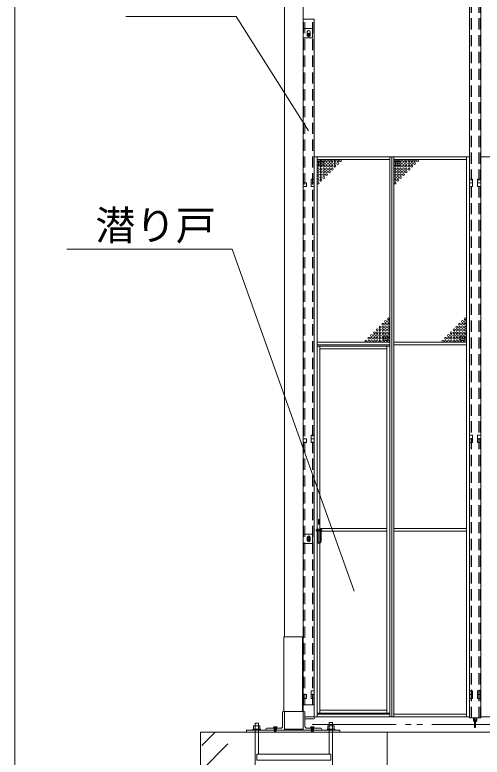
# Model space of a CAD drawing. Units: millimetres, scale not verified. Extents: x -12406 to 12406, y -8553 to 8553.
# Drawn here: x -12406 to -9903, y -5058 to -1079 of the extents above; entities that cross this region are included whole.
import ezdxf
from ezdxf.enums import TextEntityAlignment as Align

# ---------------------------------------------------------------- set-up
doc = ezdxf.new("R2010")
doc.units = ezdxf.units.MM
doc.header["$LTSCALE"] = 50
doc.header["$PDMODE"] = 32
doc.header["$PDSIZE"] = 25
doc.linetypes.add('DASHED1', pattern=[1.8, 1.2, -0.6])
doc.linetypes.add('DOUBLE_CHAIN2', pattern=[12.8, 9, -1, 0.6, -0.6, 0.6, -1])
for name, color, linetype, lineweight in [('0-0_0', 7, 'Continuous', 9), ('0-3_CYG-126', 7, 'Continuous', 9), ('0-9_TEXT', 7, 'Continuous', 9), ('0-A_ﾒッｼュﾊﾟﾈﾙ用ﾌﾞﾛッｸ', 7, 'Continuous', 9)]:
    doc.layers.add(name, color=color, linetype=linetype, lineweight=lineweight)
doc.styles.add('ＭＳ ゴシック', font='')
doc.styles.get('ＭＳ ゴシック').set_extended_font_data('MS Gothic')

msp = doc.modelspace()

# ---------------------------------------------------------------- linework, layer by layer
at = {"layer": '0-0_0'}
msp.add_line((-12406.14, 8553.31), (-12406.14, -8553.31), dxfattribs=at)
at = {"layer": '0-3_CYG-126'}
for p, q in [((-10962.19, -412.35), (-10962.19, -4412.35)), ((-9971.19, -4847.16), (-9971.19, -627.38)), ((-9911.19, -4847.16), (-9911.19, -627.38)), ((-10862.19, -4912.35), (-10862.19, -812.35)), ((-10862.18, -4777.17), (-10862.18, -1102.36)), ((-10802.19, -1102.36), (-10862.18, -1102.36)), ((-10802.19, -4777.35), (-10802.19, -1102.36)), ((-10812.19, -1152.35), (-10862.19, -1152.35)), ((-10812.19, -1152.35), (-10812.19, -1202.35)), ((-10839.69, -1169.35), (-10839.69, -1181.87)), ((-10824.69, -1169.35), (-10824.69, -1181.87)), ((-10862.19, -1202.35), (-10812.19, -1202.35)), ((-10802.49, -1839.37), (-10802.49, -4842.37)), ((-9971.49, -1839.37), (-10802.49, -1839.37)), ((-10787.49, -4842.37), (-10787.49, -1839.37)), ((-10397.99, -1854.37), (-10787.49, -1854.37)), ((-10397.99, -4842.37), (-10397.99, -1839.37)), ((-10386.99, -4842.37), (-10386.99, -1839.37)), ((-10375.99, -4842.37), (-10375.99, -1839.37)), ((-10375.99, -1854.37), (-9986.49, -1854.37)), ((-9986.49, -4842.37), (-9986.49, -1839.37)), ((-9971.49, -1839.37), (-9971.49, -4842.37)), ((-9910.89, -1839.37), (-9910.89, -4842.37)), ((-9079.89, -1839.37), (-9910.89, -1839.37)), ((-10802.49, -1959.37), (-10819.49, -1959.37)), ((-10819.49, -1979.37), (-10802.49, -1979.37)), ((-9971.49, -1959.37), (-9954.49, -1959.37)), ((-9954.49, -1979.37), (-9971.49, -1979.37)), ((-9910.89, -1959.37), (-9927.89, -1959.37)), ((-9927.89, -1979.37), (-9910.89, -1979.37)), ((-10397.99, -2833.37), (-10787.49, -2833.37)), ((-10397.99, -2848.37), (-10787.49, -2848.37)), ((-10398.39, -2854.01), (-10787.49, -2854.01)), ((-10772.3, -2854.01), (-10772.3, -3839.69)), ((-10413.58, -2854.01), (-10413.58, -4821.37)), ((-10398.39, -2854.01), (-10398.39, -4821.37)), ((-10375.99, -2833.37), (-9986.49, -2833.37)), ((-10375.99, -2848.37), (-9986.49, -2848.37)), ((-10413.58, -2869.01), (-10772.3, -2869.01)), ((-9971.49, -3330.87), (-9954.49, -3330.87)), ((-9954.49, -3330.87), (-9954.49, -3350.87)), ((-9954.49, -3350.87), (-9971.49, -3350.87)), ((-10786.47, -3844.76), (-10791.53, -3844.76)), ((-10781.4, -3839.69), (-10771.27, -3839.69)), ((-10771.27, -3844.76), (-10781.4, -3844.76)), ((-10413.58, -3831.59), (-10772.3, -3831.59)), ((-10772.3, -3844.76), (-10772.3, -3904.53)), ((-10766.2, -3839.69), (-10761.14, -3839.69)), ((-10413.58, -3846.59), (-10766.2, -3846.59)), ((-10375.99, -3831.59), (-9986.49, -3831.59)), ((-10375.99, -3846.59), (-9986.49, -3846.59)), ((-10812.19, -3862.35), (-10862.19, -3862.35)), ((-10839.69, -3879.35), (-10839.69, -3895.35)), ((-10824.69, -3879.35), (-10824.69, -3895.35)), ((-10812.19, -3862.35), (-10812.19, -3912.35)), ((-10862.19, -3912.35), (-10812.19, -3912.35)), ((-10772.3, -3910.14), (-10772.3, -4821.37)), ((-9954.49, -4702.37), (-9971.49, -4702.37)), ((-9971.49, -4722.37), (-9954.49, -4722.37)), ((-9954.49, -4722.37), (-9954.49, -4702.37)), ((-10865.39, -4812.35), (-10967.19, -4812.35)), ((-10865.39, -4812.36), (-10967.19, -4812.36)), ((-10962.19, -4912.35), (-10962.19, -4812.36)), ((-10862.19, -4812.36), (-10857.19, -4812.36)), ((-10802.19, -4777.35), (-10862.18, -4777.35)), ((-10413.58, -4806.37), (-10772.3, -4806.37)), ((-10972.18, -4817.36), (-10972.18, -4892.35)), ((-10852.19, -4817.36), (-10852.19, -4892.35)), ((-10852.19, -4842.35), (-10804.2, -4842.35)), ((-10804.2, -4852.35), (-10852.19, -4852.35)), ((-9971.49, -4842.37), (-10802.49, -4842.37)), ((-10398.39, -4821.37), (-10787.49, -4821.37)), ((-10397.99, -4827.37), (-10787.49, -4827.37)), ((-10375.99, -4827.37), (-9986.49, -4827.37)), ((-9971.19, -4847.38), (-9911.19, -4847.38)), ((-9949.69, -4847.38), (-9949.69, -4860.88)), ((-9944.69, -4847.38), (-9944.69, -4860.88)), ((-9937.69, -4847.38), (-9937.69, -4860.88)), ((-9932.69, -4847.38), (-9932.69, -4860.88)), ((-9079.89, -4842.37), (-9910.89, -4842.37)), ((-11127.88, -4892.51), (-11127.88, -4908.43)), ((-11096.04, -4890.52), (-11125.89, -4890.52)), ((-11119.92, -5444.66), (-11119.92, -4876.54)), ((-11117.93, -4874.55), (-11104, -4874.55)), ((-11102.01, -4876.54), (-11102.01, -5041.7)), ((-11094.05, -4908.43), (-11094.05, -4892.51)), ((-10729.9, -4892.51), (-10729.9, -4908.43)), ((-10698.07, -4890.52), (-10727.91, -4890.52)), ((-10721.94, -5041.7), (-10721.94, -4873.55)), ((-10719.94, -4871.55), (-10706.03, -4871.55)), ((-10704.03, -4873.55), (-10704.03, -5444.66)), ((-10696.08, -4908.43), (-10696.08, -4892.51)), ((-9943.69, -4861.88), (-9943.69, -4896.88)), ((-9938.69, -4861.88), (-9938.69, -4896.88)), ((-11412.19, -4923.98), (-11412.19, -5923.98)), ((-11409.44, -4924.3), (2285.47, -4924.3)), ((-11405.59, -4995.28), (-11333.66, -4923.36)), ((-10665.23, -4912.36), (-11164.69, -4912.36)), ((-11164.69, -4912.36), (-11164.69, -4923.85)), ((-11062.18, -4907.35), (-11062.18, -4912.35)), ((-10762.2, -4912.35), (-11062.18, -4912.35)), ((-10982.18, -4902.35), (-11057.18, -4902.35)), ((-11019.43, -4896.36), (-11019.43, -4900.35)), ((-11005.5, -4894.38), (-11017.44, -4894.38)), ((-11017.44, -4902.34), (-11017.44, -4912.28)), ((-11015.45, -4900.35), (-11015.45, -4894.38)), ((-11015.45, -4902.34), (-11007.49, -4902.34)), ((-11015.45, -4904.32), (-11007.49, -4902.34)), ((-11015.45, -4906.31), (-11007.49, -4904.32)), ((-11015.45, -4908.3), (-11007.49, -4906.31)), ((-11015.45, -4910.29), (-11007.49, -4908.3)), ((-11015.45, -4912.28), (-11007.49, -4910.29)), ((-11015.45, -4914.27), (-11007.49, -4912.28)), ((-11015.45, -4916.26), (-11007.49, -4914.27)), ((-11015.45, -4918.25), (-11007.49, -4916.26)), ((-11015.45, -4920.24), (-11007.49, -4918.25)), ((-11015.45, -4922.23), (-11007.49, -4920.24)), ((-11015.45, -4924.22), (-11007.49, -4922.23)), ((-11007.49, -4900.35), (-11007.49, -4894.38)), ((-11005.5, -4902.34), (-11005.5, -4912.28)), ((-11003.51, -4900.35), (-11003.51, -4896.36)), ((-10842.2, -4902.35), (-10767.2, -4902.35)), ((-10824.42, -4902.34), (-10800.55, -4902.34)), ((-10820.44, -4896.36), (-10820.44, -4900.35)), ((-10806.51, -4894.38), (-10818.45, -4894.38)), ((-10818.45, -4902.34), (-10818.45, -4912.28)), ((-10816.46, -4902.34), (-10808.5, -4902.34)), ((-10816.46, -4904.32), (-10808.5, -4902.34)), ((-10816.46, -4906.31), (-10808.5, -4904.32)), ((-10816.46, -4908.3), (-10808.5, -4906.31)), ((-10816.46, -4910.29), (-10808.5, -4908.3)), ((-10816.46, -4912.28), (-10808.5, -4910.29)), ((-10816.46, -4914.27), (-10808.5, -4912.28)), ((-10816.46, -4916.26), (-10808.5, -4914.27)), ((-10816.46, -4918.25), (-10808.5, -4916.26)), ((-10816.46, -4920.24), (-10808.5, -4918.25)), ((-10816.46, -4922.23), (-10808.5, -4920.24)), ((-10816.46, -4924.22), (-10808.5, -4922.23)), ((-10806.51, -4902.34), (-10806.51, -4912.28)), ((-10804.52, -4896.36), (-10804.52, -4900.35)), ((-10800.55, -4900.35), (-10800.55, -4902.34)), ((-10762.2, -4907.35), (-10762.2, -4912.35)), ((-10665.23, -4912.36), (-10665.23, -4923.85)), ((-10412.19, -4923.98), (-10412.19, -5923.98)), ((-11405.59, -5127.86), (-11264.58, -4986.86))]:
    msp.add_line(p, q, dxfattribs=at)
at = {"layer": '0-3_CYG-126', "linetype": 'DASHED1'}
for p, q in [((-9968.89, -4847.38), (-9968.89, -627.38)), ((-9961.19, -4847.38), (-9961.19, -627.38)), ((-9921.19, -4847.38), (-9921.19, -627.38)), ((-9913.49, -4847.38), (-9913.49, -627.38)), ((-10859.89, -4777.35), (-10859.89, -1102.36)), ((-10852.18, -4777.35), (-10852.18, -1102.36)), ((-10812.19, -4777.35), (-10812.19, -1102.36)), ((-10804.49, -4777.35), (-10804.49, -1102.36))]:
    msp.add_line(p, q, dxfattribs=at)
at = {"layer": '0-3_CYG-126', "linetype": 'DOUBLE_CHAIN2'}
for p, q in [((-10813.22, -4882.58), (1688.51, -4882.58)), ((-10962.19, -4907.85), (-10862.19, -4907.85))]:
    msp.add_line(p, q, dxfattribs=at)
at = {"layer": '0-3_CYG-126'}
for points in [[(-10840.69, -1192.25), (-10840.69, -1182.44), (-10832.19, -1177.53), (-10823.69, -1182.44), (-10823.69, -1192.25), (-10832.19, -1197.16)], [(-10775.32, -3783.98), (-10775.32, -3809.3), (-10780.39, -3809.3), (-10780.39, -3783.98)], [(-10840.69, -3892.12), (-10840.69, -3882.31), (-10832.19, -3877.4), (-10823.69, -3882.31), (-10823.69, -3892.12), (-10832.19, -3897.03)], [(-11131.86, -4908.43), (-11090.07, -4908.43), (-11090.07, -4912.41), (-11131.86, -4912.41)], [(-11023.41, -4902.34), (-10999.53, -4902.34), (-10999.53, -4900.35), (-11023.41, -4900.35)], [(-10733.88, -4908.43), (-10692.1, -4908.43), (-10692.1, -4912.41), (-10733.88, -4912.41)], [(-11110.97, -5073.54), (-10712.99, -5073.54), (-10712.99, -5041.7), (-11110.97, -5041.7)]]:
    msp.add_lwpolyline(points, close=True, dxfattribs=at)
for points in [[(-10862.18, -1999.37), (-10844.88, -1999.37), (-10844.88, -1979.37), (-10862.18, -1979.37)], [(-10802.19, -1999.37), (-10819.49, -1999.37), (-10819.49, -1959.37)], [(-9954.49, -1959.37), (-9954.49, -1999.37), (-9971.19, -1999.37)], [(-9927.89, -1959.37), (-9927.89, -1999.37), (-9911.19, -1999.37)], [(-10802.49, -3330.87), (-10819.49, -3330.87), (-10819.49, -3350.87), (-10802.49, -3350.87)], [(-9910.89, -3330.87), (-9927.89, -3330.87), (-9927.89, -3350.87), (-9910.89, -3350.87)], [(-10862.18, -3370.87), (-10844.88, -3370.87), (-10844.88, -3350.87), (-10862.18, -3350.87)], [(-10802.19, -3370.87), (-10819.49, -3370.87), (-10819.49, -3350.87)], [(-9971.19, -3370.87), (-9954.49, -3370.87), (-9954.49, -3350.87)], [(-9911.19, -3370.87), (-9927.89, -3370.87), (-9927.89, -3350.87)], [(-10791.53, -3844.76), (-10791.53, -3839.69), (-10786.47, -3839.69)], [(-10781.4, -3900.48), (-10781.4, -3834.63), (-10786.47, -3834.63), (-10786.47, -3900.48)], [(-10766.2, -3900.48), (-10766.2, -3834.63), (-10771.27, -3834.63), (-10771.27, -3900.48)], [(-10761.14, -3839.69), (-10761.14, -3844.76), (-10766.2, -3844.76)], [(-10865.39, -4812.35), (-10865.39, -4412.35), (-10965.39, -4412.35), (-10965.39, -4812.35)], [(-10862.18, -4742.37), (-10844.88, -4742.37), (-10844.88, -4722.38), (-10862.18, -4722.38)], [(-10802.49, -4722.37), (-10819.49, -4722.37), (-10819.49, -4702.37), (-10802.49, -4702.37)], [(-10802.19, -4742.37), (-10819.49, -4742.37), (-10819.49, -4722.38)], [(-9971.19, -4742.37), (-9954.49, -4742.37), (-9954.49, -4722.38)], [(-9910.89, -4722.37), (-9927.89, -4722.37), (-9927.89, -4702.37), (-9910.89, -4702.37)], [(-9911.19, -4742.37), (-9927.89, -4742.37), (-9927.89, -4722.38)], [(-11007.49, -4900.35), (-11007.49, -4924.22), (-11015.45, -4924.22), (-11015.45, -4900.35)], [(-10800.55, -4900.35), (-10824.42, -4900.35), (-10824.42, -4902.34)], [(-10808.5, -4894.38), (-10808.5, -4924.22), (-10816.46, -4924.22), (-10816.46, -4894.38)]]:
    msp.add_lwpolyline(points, dxfattribs=at)
for centre, radius in [((-10832.19, -1187.35), 8.5), ((-10832.19, -1187.35), 5), ((-10832.19, -1187.35), 5), ((-10832.19, -1187.35), 4.19), ((-10832.19, -3887.21), 8.5), ((-10832.19, -3887.21), 5), ((-10832.19, -3887.21), 5), ((-10832.19, -3887.21), 4.19)]:
    msp.add_circle(centre, radius, dxfattribs=at)
for centre, radius, start, end in [((-10832.19, -1169.35), 7.5, 0, 180), ((-10832.19, -3879.35), 7.5, 0, 180), ((-10832.19, -3895.35), 7.5, 180, 0), ((-10776.34, -3900.48), 10.13, 180, 0), ((-10776.34, -3900.48), 5.07, 180, 0), ((-10967.19, -4817.36), 5, 90, 180), ((-10857.19, -4817.36), 5, 0, 90), ((-10804.2, -4847.36), 5, 270, 90), ((-11125.89, -4892.51), 1.99, 90, 180), ((-11117.93, -4876.54), 1.99, 90, 180), ((-11104, -4876.54), 1.99, 0, 90), ((-11096.04, -4892.51), 1.99, 0, 90), ((-10982.18, -4892.35), 10, 270, 0), ((-10842.2, -4892.35), 10, 180, 270), ((-10727.91, -4892.51), 1.99, 90, 180), ((-10719.94, -4873.55), 2, 90, 180), ((-10706.03, -4873.55), 2, 0, 90), ((-10698.07, -4892.51), 1.99, 0, 90), ((-9941.19, -4860.88), 8.5, 180, 252.895), ((-9941.19, -4860.88), 3.5, 180, 224.415), ((-9941.19, -4861.88), 2.5, 0, 180), ((-9941.19, -4860.88), 8.5, 287.105, 0), ((-9941.19, -4860.88), 3.5, 315.585, 0), ((-11057.18, -4907.35), 5, 90, 180), ((-11017.44, -4896.36), 1.99, 90, 180), ((-11005.5, -4896.36), 1.99, 0, 90), ((-10818.45, -4896.36), 1.99, 90, 180), ((-10806.51, -4896.36), 1.99, 0, 90), ((-10767.2, -4907.35), 5, 0, 90), ((-9941.19, -4896.88), 2.5, 180, 0)]:
    msp.add_arc(centre, radius, start, end, dxfattribs=at)
at = {"layer": '0-3_CYG-126', "linetype": 'DOUBLE_CHAIN2'}
for centre in [(-11017.44, -4896.36), (-10818.45, -4896.36)]:
    msp.add_arc(centre, 1.99, 90, 180, dxfattribs=at)
at = {"layer": '0-9_TEXT'}
for p in [(-12127.64, -2335.17), (-10588.87, -4167.26)]:
    msp.add_line(p, (-11242.24, -2335.17), dxfattribs=at)
msp.add_lwpolyline([(-11812.44, -1086.83), (-11220.83, -1086.83), (-10833.05, -1699.91)], dxfattribs=at)
at = {"layer": '0-A_ﾒッｼュﾊﾟﾈﾙ用ﾌﾞﾛッｸ'}
for centre in [(-10781.49, -1860.37), (-10766.49, -1860.37), (-10751.49, -1860.37), (-10736.49, -1860.37), (-10721.49, -1860.37), (-10706.49, -1860.37), (-10691.49, -1860.37), (-10676.49, -1860.37), (-10661.49, -1860.37), (-10369.99, -1860.37), (-10354.99, -1860.37), (-10339.99, -1860.37), (-10324.99, -1860.37), (-10309.99, -1860.37), (-10294.99, -1860.37), (-10279.99, -1860.37), (-10264.99, -1860.37), (-10249.99, -1860.37), (-10781.49, -1875.37), (-10781.49, -1890.37), (-10781.49, -1905.37), (-10766.49, -1875.37), (-10766.49, -1890.37), (-10766.49, -1905.37), (-10751.49, -1875.37), (-10751.49, -1890.37), (-10751.49, -1905.37), (-10736.49, -1875.37), (-10736.49, -1890.37), (-10736.49, -1905.37), (-10721.49, -1875.37), (-10721.49, -1890.37), (-10721.49, -1905.37), (-10706.49, -1875.37), (-10706.49, -1890.37), (-10706.49, -1905.37), (-10691.49, -1875.37), (-10691.49, -1890.37), (-10676.49, -1875.37), (-10369.99, -1875.37), (-10369.99, -1890.37), (-10369.99, -1905.37), (-10354.99, -1875.37), (-10354.99, -1890.37), (-10354.99, -1905.37), (-10339.99, -1875.37), (-10339.99, -1890.37), (-10339.99, -1905.37), (-10324.99, -1875.37), (-10324.99, -1890.37), (-10324.99, -1905.37), (-10309.99, -1875.37), (-10309.99, -1890.37), (-10309.99, -1905.37), (-10294.99, -1875.37), (-10294.99, -1890.37), (-10294.99, -1905.37), (-10279.99, -1875.37), (-10279.99, -1890.37), (-10264.99, -1875.37), (-10781.49, -1920.37), (-10781.49, -1935.37), (-10781.49, -1950.37), (-10766.49, -1920.37), (-10766.49, -1935.37), (-10766.49, -1950.37), (-10751.49, -1920.37), (-10751.49, -1935.37), (-10751.49, -1950.37), (-10736.49, -1920.37), (-10736.49, -1935.37), (-10721.49, -1920.37), (-10369.99, -1920.37), (-10369.99, -1935.37), (-10369.99, -1950.37), (-10354.99, -1920.37), (-10354.99, -1935.37), (-10354.99, -1950.37), (-10339.99, -1920.37), (-10339.99, -1935.37), (-10339.99, -1950.37), (-10324.99, -1920.37), (-10324.99, -1935.37), (-10309.99, -1920.37), (-10781.49, -1965.37), (-10781.49, -1980.37), (-10766.49, -1965.37), (-10369.99, -1965.37), (-10369.99, -1980.37), (-10354.99, -1965.37), (-10405.49, -2707.37), (-9993.99, -2707.37), (-10435.49, -2737.37), (-10420.49, -2722.37), (-10420.49, -2737.37), (-10405.49, -2722.37), (-10405.49, -2737.37), (-10023.99, -2737.37), (-10008.99, -2722.37), (-10008.99, -2737.37), (-9993.99, -2722.37), (-9993.99, -2737.37), (-10480.49, -2782.37), (-10465.49, -2767.37), (-10465.49, -2782.37), (-10450.49, -2752.37), (-10450.49, -2767.37), (-10450.49, -2782.37), (-10435.49, -2752.37), (-10435.49, -2767.37), (-10435.49, -2782.37), (-10420.49, -2752.37), (-10420.49, -2767.37), (-10420.49, -2782.37), (-10405.49, -2752.37), (-10405.49, -2767.37), (-10405.49, -2782.37), (-10068.99, -2782.37), (-10053.99, -2767.37), (-10053.99, -2782.37), (-10038.99, -2752.37), (-10038.99, -2767.37), (-10038.99, -2782.37), (-10023.99, -2752.37), (-10023.99, -2767.37), (-10023.99, -2782.37), (-10008.99, -2752.37), (-10008.99, -2767.37), (-10008.99, -2782.37), (-9993.99, -2752.37), (-9993.99, -2767.37), (-9993.99, -2782.37), (-10525.49, -2827.37), (-10510.49, -2812.37), (-10510.49, -2827.37), (-10495.49, -2797.37), (-10495.49, -2812.37), (-10495.49, -2827.37), (-10480.49, -2797.37), (-10480.49, -2812.37), (-10480.49, -2827.37), (-10465.49, -2797.37), (-10465.49, -2812.37), (-10465.49, -2827.37), (-10450.49, -2797.37), (-10450.49, -2812.37), (-10450.49, -2827.37), (-10435.49, -2797.37), (-10435.49, -2812.37), (-10435.49, -2827.37), (-10420.49, -2797.37), (-10420.49, -2812.37), (-10420.49, -2827.37), (-10405.49, -2797.37), (-10405.49, -2812.37), (-10405.49, -2827.37), (-10113.99, -2827.37), (-10098.99, -2812.37), (-10098.99, -2827.37), (-10083.99, -2797.37), (-10083.99, -2812.37), (-10083.99, -2827.37), (-10068.99, -2797.37), (-10068.99, -2812.37), (-10068.99, -2827.37), (-10053.99, -2797.37), (-10053.99, -2812.37), (-10053.99, -2827.37), (-10038.99, -2797.37), (-10038.99, -2812.37), (-10038.99, -2827.37), (-10023.99, -2797.37), (-10023.99, -2812.37), (-10023.99, -2827.37), (-10008.99, -2797.37), (-10008.99, -2812.37), (-10008.99, -2827.37), (-9993.99, -2797.37), (-9993.99, -2812.37), (-9993.99, -2827.37)]:
    msp.add_circle(centre, 5, dxfattribs=at)
for p in [(-10766.49, -1875.37), (-10354.99, -1875.37), (-10420.49, -2812.37), (-10008.99, -2812.37)]:
    msp.add_point(p, dxfattribs=at)

# ---------------------------------------------------------------- texts
at = {"layer": '0-9_TEXT', "style": 'ＭＳ ゴシック'}
msp.add_text('潜り戸', height=157.7, dxfattribs=at).set_placement((-11975.02, -2333.53), align=Align.BOTTOM_LEFT)

doc.saveas('drawing.dxf')
